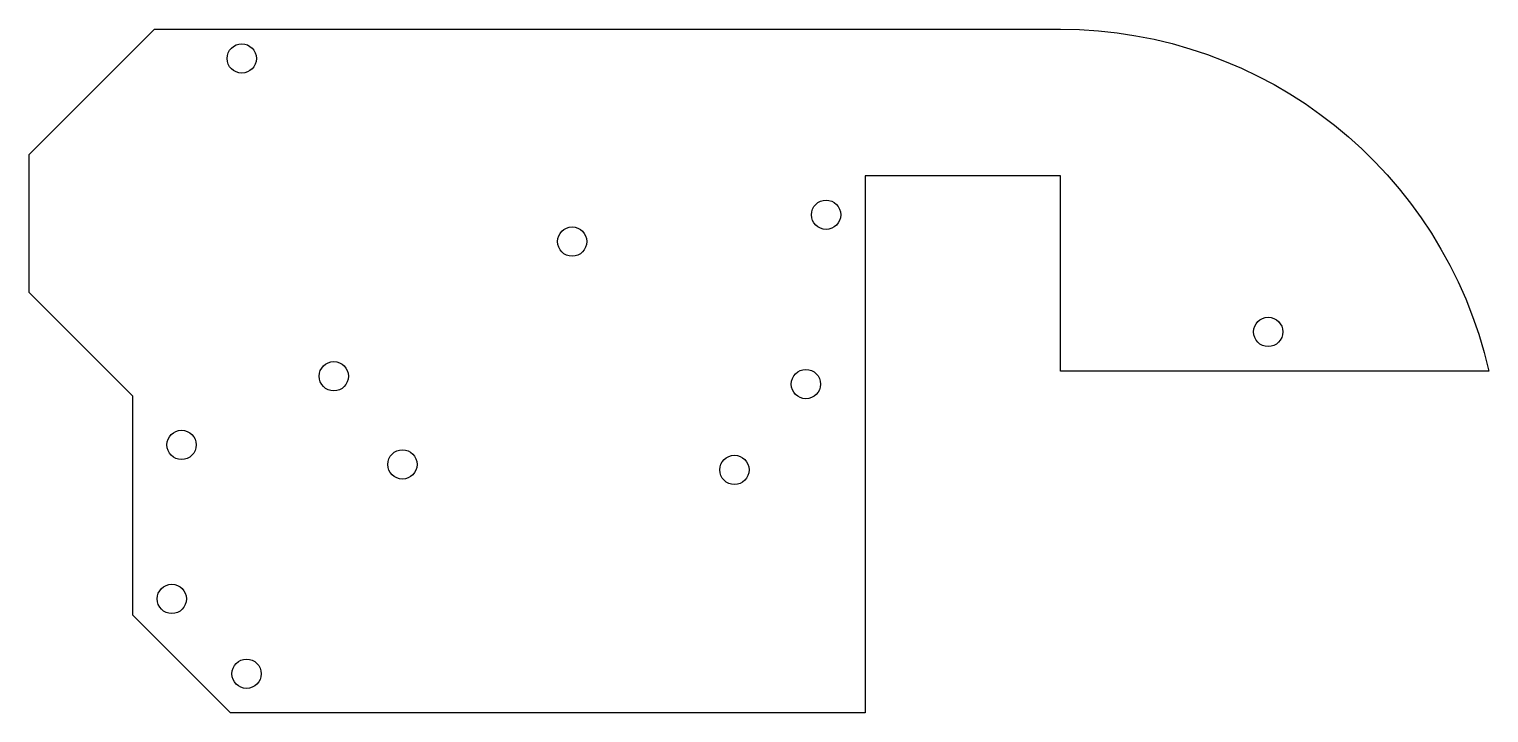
# Model space of a CAD drawing. Header units: millimetres. Extents: x -86 to 64, y -35 to 35.
import ezdxf

# ---------------------------------------------------------------- set-up
doc = ezdxf.new("R2010")
doc.units = ezdxf.units.MM
doc.layers.get('0').update_dxf_attribs({"linetype": 'CONTINUOUS'})

msp = doc.modelspace()

# ---------------------------------------------------------------- linework, layer by layer
msp.add_lwpolyline([(0, 20), (0, -35), (-65, -35), (-75, -25), (-75, -2.57), (-85.61, 8.03), (-85.61, 22.18), (-72.78, 35), (20, 35, -0.350001), (63.87, 0), (20, 0), (20, 20)], format="xyb", close=True)
for centre in [(-63.84, 32), (-4, 16), (-30, 13.25), (41.28, 4), (-54.41, -0.54), (-6.06, -1.34), (-70, -7.57), (-47.38, -9.57), (-13.38, -10.13), (-71, -23.34), (-63.34, -31)]:
    msp.add_circle(centre, 1.5)

doc.saveas('drawing.dxf')
